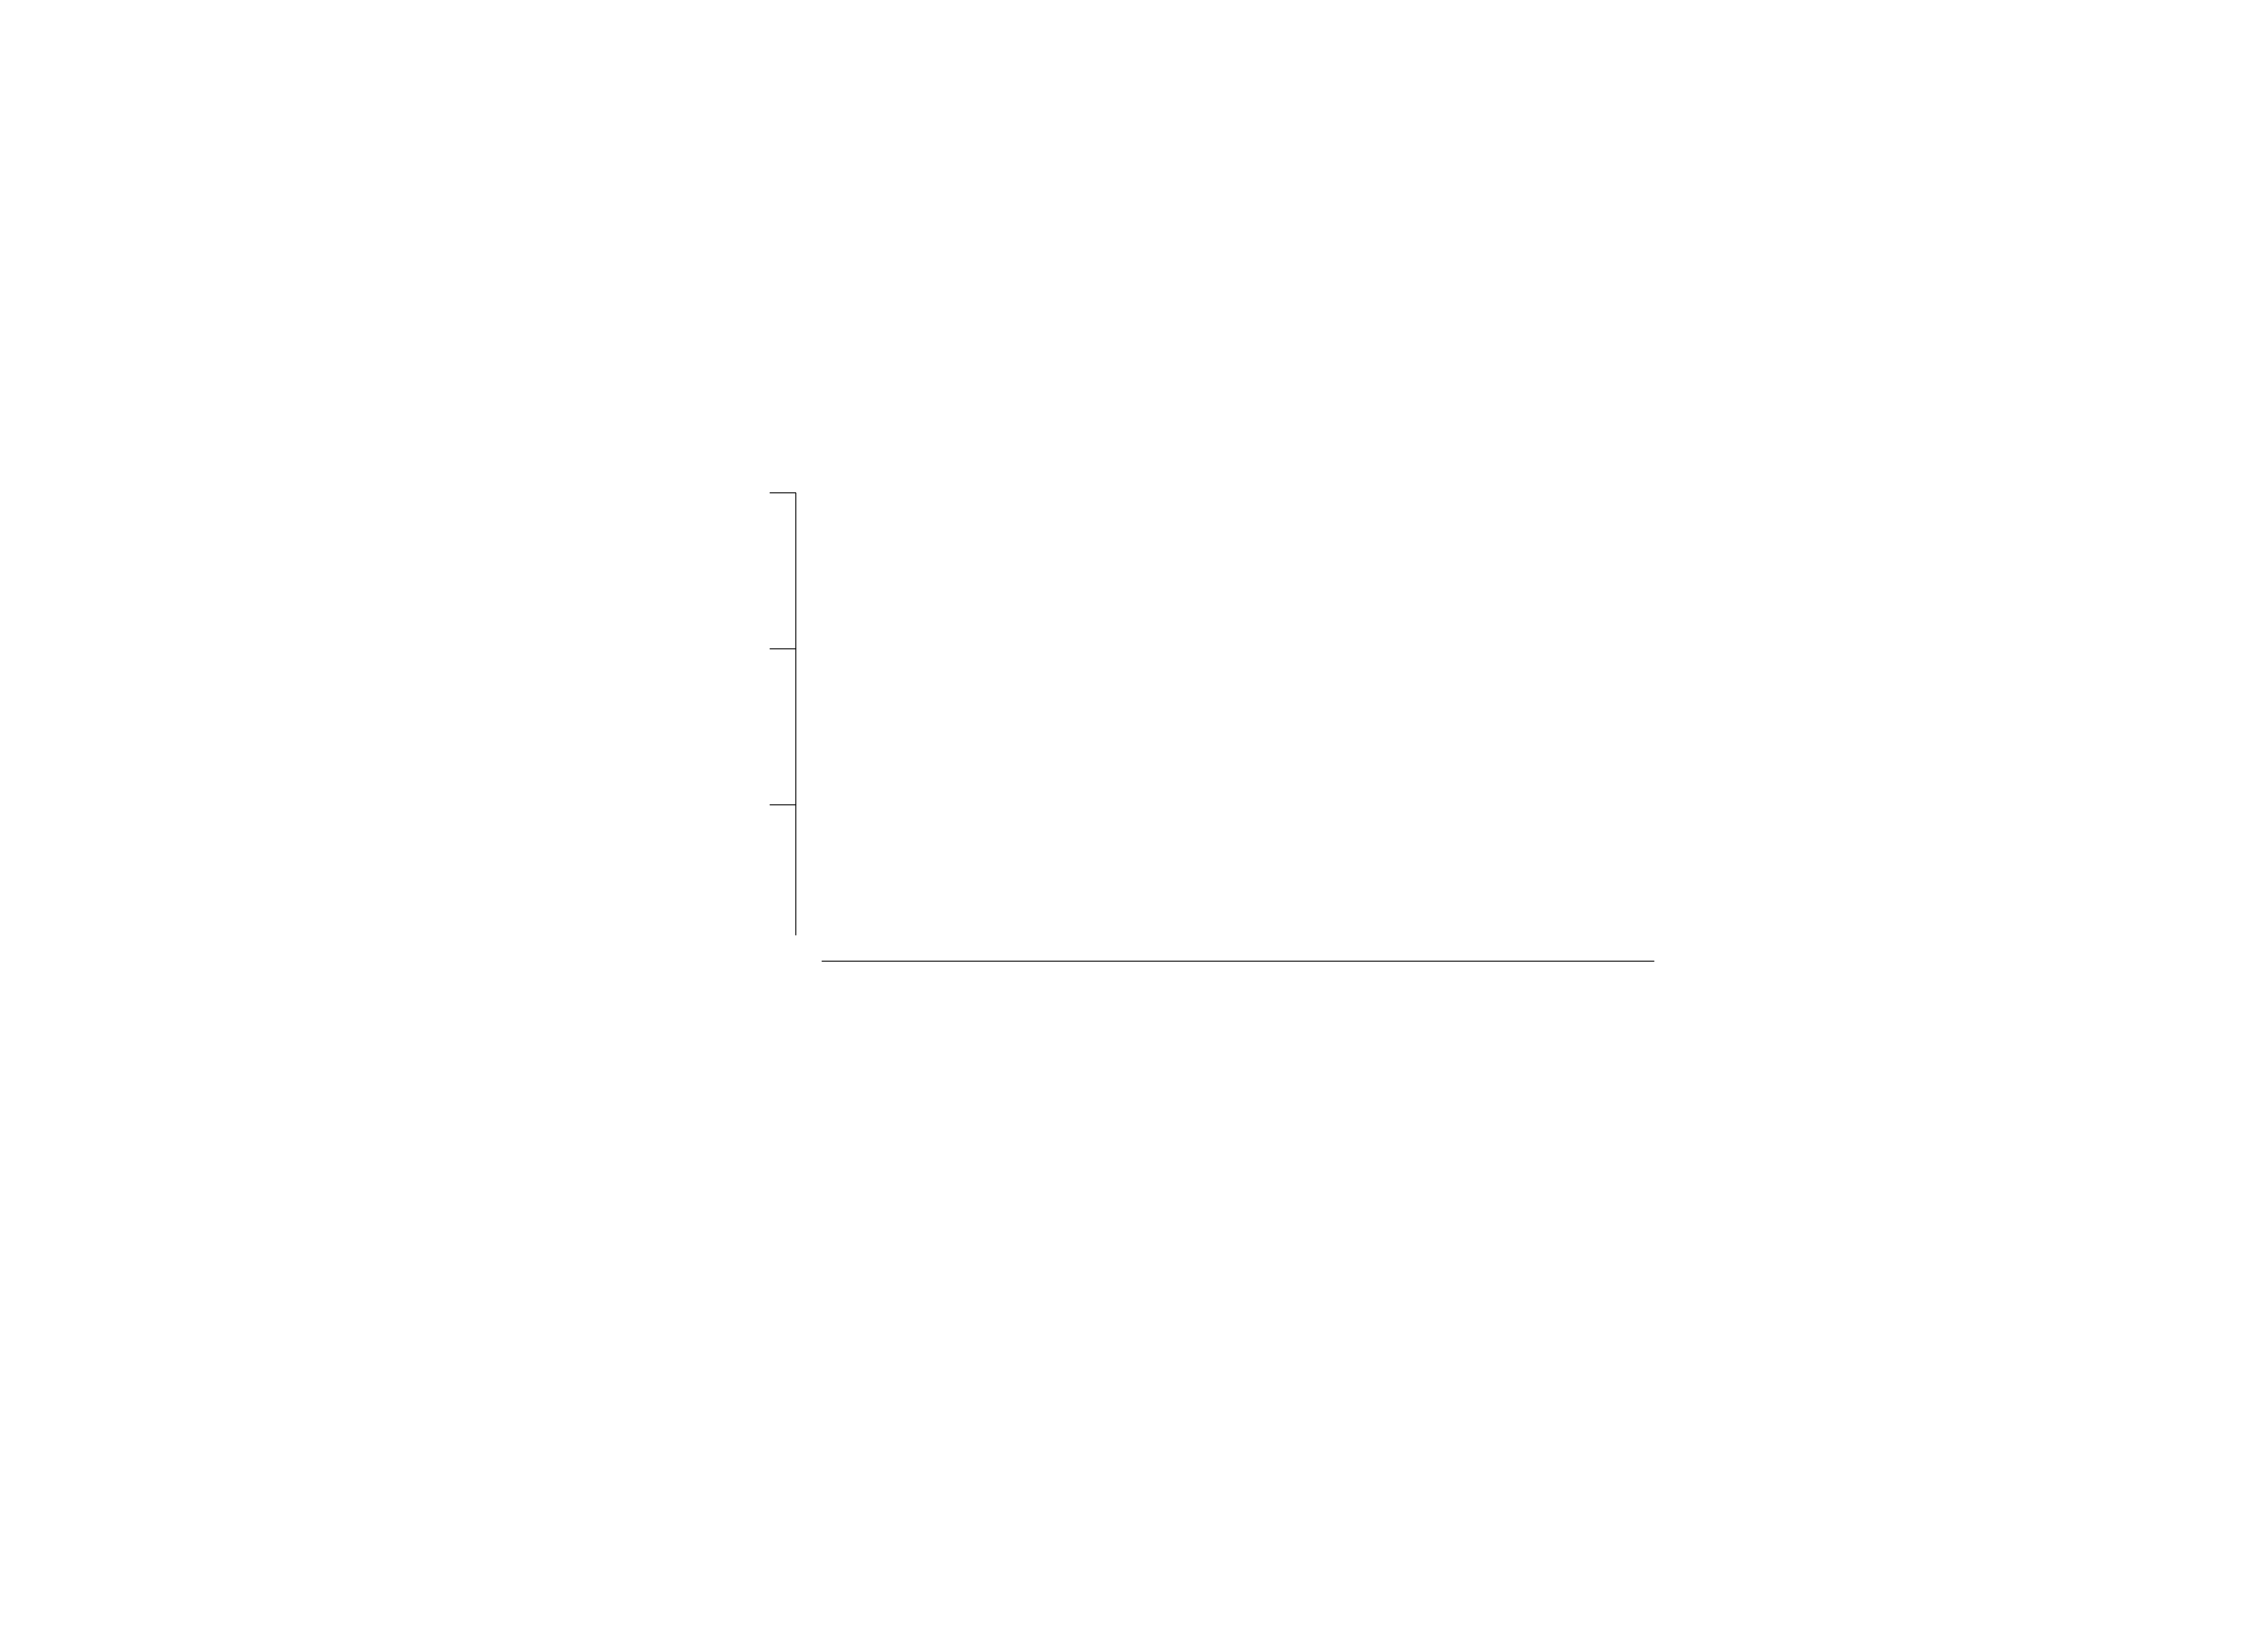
# Model space of a CAD drawing. Header units: millimetres. Extents: x 1 to 1259, y 1 to 890.
import ezdxf

# ---------------------------------------------------------------- set-up
doc = ezdxf.new("R2010")
doc.units = ezdxf.units.MM
doc.layers.add('WIRES', color=7, linetype='Continuous', lineweight=18)

msp = doc.modelspace()

# ---------------------------------------------------------------- linework, layer by layer
at = {"layer": 'WIRES'}
for p, q in [((420, 631), (435, 631)), ((435, 631), (435, 541)), ((420, 541), (435, 541)), ((435, 451), (435, 541)), ((420, 451), (435, 451)), ((435, 376), (435, 451)), ((450, 361), (930, 361))]:
    msp.add_line(p, q, dxfattribs=at)

doc.saveas('drawing.dxf')
